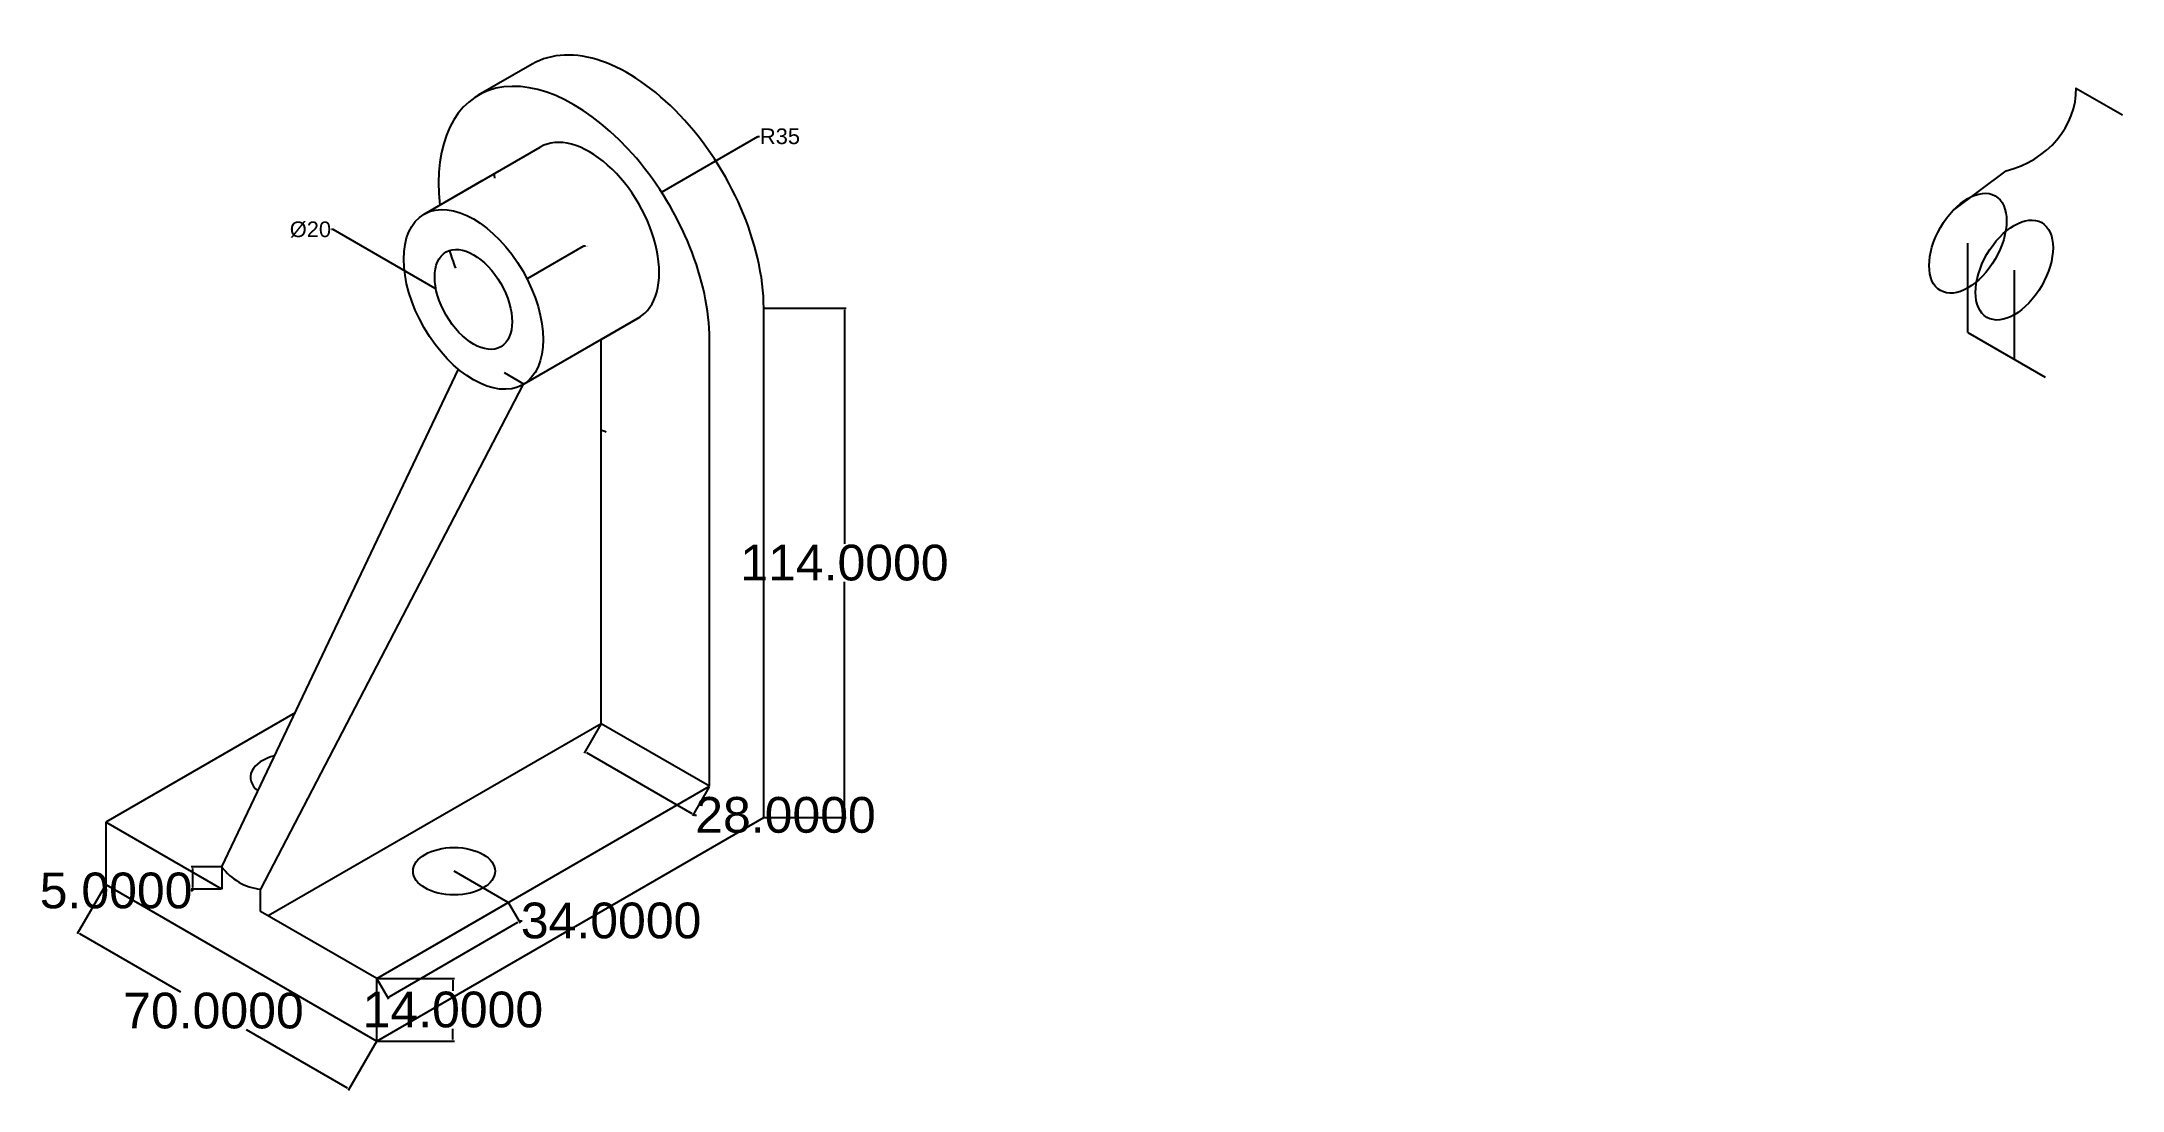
# Model space of a CAD drawing. Header units: inches. Extents: x -12 to 454, y -15 to 220.
import ezdxf
from ezdxf import colors
from ezdxf.entities.mleader import LeaderData, LeaderLine
from ezdxf.math import Vec2, Vec3

# ---------------------------------------------------------------- set-up
doc = ezdxf.new("R2010")
doc.units = ezdxf.units.IN
doc.header["$MEASUREMENT"] = 0
doc.styles.get("Standard").update_dxf_attribs({"font": 'arial.ttf'})
doc.dimstyles.get("Standard").update_dxf_attribs({"dimscale": 2, "dimtxt": 4, "dimasz": 0.18, "dimexe": 0.18, "dimexo": 0.0625, "dimgap": 0.09, "dimtad": 0, "dimtih": 1, "dimtoh": 1, "dimdec": 4, "dimzin": 0, "dimdsep": 46, "dimtxsty": 'Standard', "dimcen": 0.09, "dimadec": 0, "dimazin": 0, "dimtfac": 1, "dimtdec": 4, "dimtofl": 0, "dimtmove": 0, "dimatfit": 3, "dimfxl": 1, "dimtolj": 1, "dimtzin": 0, "dimarcsym": 0})

# ---------------------------------------------------------------- blocks, each defined once
blk = doc.blocks.new('*D1')
at = {"color": 0, "lineweight": -2, "transparency": 16777216}
for p, q in [((150.13, 160.2), (168.43, 160.2)), ((168.07, 159.84), (168.07, 107.46)), ((168.07, 46.56), (168.07, 98.93)), ((150.13, 46.2), (168.43, 46.2))]:
    blk.add_line(p, q, dxfattribs=at)
at = {"color": 0, "transparency": 16777216}
for points in [[(168.01, 159.84), (168.13, 159.84), (168.07, 160.2)], [(168.01, 46.56), (168.13, 46.56), (168.07, 46.2)]]:
    blk.add_solid(points, dxfattribs=at)
at = {"layer": 'Defpoints', "color": 0, "transparency": 16777216}
for p in [(150.01, 160.2), (168.07, 160.2), (150.01, 46.2)]:
    blk.add_point(p, dxfattribs=at)
at = {"color": 0, "transparency": 16777216, "insert": (168.07, 103.2), "char_height": 8, "attachment_point": 5}
blk.add_mtext('\\A1;114.0000', dxfattribs=at)
blk = doc.blocks.new('*D2')
at = {"color": 0, "lineweight": -2, "transparency": 16777216}
for p, q in [((63.53, 10.2), (80.82, 10.2)), ((80.46, 9.84), (80.46, 7.46)), ((63.53, -3.8), (80.82, -3.8)), ((80.46, -3.44), (80.46, -1.07))]:
    blk.add_line(p, q, dxfattribs=at)
at = {"color": 0, "transparency": 16777216}
for points in [[(80.4, 9.84), (80.52, 9.84), (80.46, 10.2)], [(80.4, -3.44), (80.52, -3.44), (80.46, -3.8)]]:
    blk.add_solid(points, dxfattribs=at)
at = {"layer": 'Defpoints', "color": 0, "transparency": 16777216}
for p in [(63.4, 10.2), (63.4, -3.8), (80.46, -3.8)]:
    blk.add_point(p, dxfattribs=at)
at = {"color": 0, "transparency": 16777216, "insert": (80.46, 3.2), "char_height": 8, "attachment_point": 5}
blk.add_mtext('\\A1;14.0000', dxfattribs=at)
blk = doc.blocks.new('*D3')
at = {"color": 0, "lineweight": -2, "transparency": 16777216}
for p, q in [((2.72, 31.09), (-3.6, 20.15)), ((-3.1, 20.28), (19.51, 7.23)), ((56.89, -14.36), (34.28, -1.3)), ((63.34, -3.91), (57.03, -14.85))]:
    blk.add_line(p, q, dxfattribs=at)
at = {"color": 0, "transparency": 16777216}
for points in [[(-3.07, 20.33), (-3.13, 20.23), (-3.42, 20.46)], [(56.92, -14.31), (56.86, -14.41), (57.21, -14.54)]]:
    blk.add_solid(points, dxfattribs=at)
at = {"layer": 'Defpoints', "color": 0, "transparency": 16777216}
for p in [(2.78, 31.2), (63.4, -3.8), (57.21, -14.54)]:
    blk.add_point(p, dxfattribs=at)
at = {"color": 0, "transparency": 16777216, "insert": (26.89, 2.96), "char_height": 8, "attachment_point": 5}
blk.add_mtext('\\A1;70.0000', dxfattribs=at)
blk = doc.blocks.new('*D4')
at = {"color": 0, "lineweight": -2, "transparency": 16777216}
for p, q in [((92.91, 27.09), (95.49, 22.63)), ((66.17, 6.12), (95, 22.76)), ((95.31, 22.94), (95.62, 23.12)), ((95.62, 23.12), (95.98, 23.12)), ((63.47, 10.09), (66.04, 5.63))]:
    blk.add_line(p, q, dxfattribs=at)
at = {"color": 0, "transparency": 16777216}
for points in [[(94.97, 22.81), (95.03, 22.71), (95.31, 22.94)], [(66.14, 6.17), (66.2, 6.07), (65.86, 5.94)]]:
    blk.add_solid(points, dxfattribs=at)
at = {"layer": 'Defpoints', "color": 0, "transparency": 16777216}
for p in [(92.85, 27.2), (95.31, 22.94), (63.4, 10.2)]:
    blk.add_point(p, dxfattribs=at)
at = {"color": 0, "transparency": 16777216, "insert": (115.86, 23.12), "char_height": 8, "attachment_point": 5}
blk.add_mtext('\\A1;34.0000', dxfattribs=at)
blk = doc.blocks.new('*D5')
at = {"color": 0, "lineweight": -2, "transparency": 16777216}
for p, q in [((113.57, 67.09), (109.84, 60.62)), ((110.33, 60.75), (133.95, 47.11)), ((137.82, 53.09), (134.08, 46.62)), ((134.26, 46.93), (134.58, 46.75)), ((134.58, 46.75), (134.94, 46.75))]:
    blk.add_line(p, q, dxfattribs=at)
at = {"color": 0, "transparency": 16777216}
for points in [[(110.36, 60.8), (110.3, 60.7), (110.02, 60.93)], [(133.98, 47.16), (133.92, 47.06), (134.26, 46.93)]]:
    blk.add_solid(points, dxfattribs=at)
at = {"layer": 'Defpoints', "color": 0, "transparency": 16777216}
for p in [(113.63, 67.2), (137.88, 53.2), (134.26, 46.93)]:
    blk.add_point(p, dxfattribs=at)
at = {"color": 0, "transparency": 16777216, "insert": (154.88, 46.75), "char_height": 8, "attachment_point": 5}
blk.add_mtext('\\A1;28.0000', dxfattribs=at)
blk = doc.blocks.new('*D6')
at = {"color": 0, "lineweight": -2, "transparency": 16777216}
for p, q in [((28.64, 35.2), (21.87, 35.2)), ((22.23, 34.84), (22.23, 30.56)), ((28.64, 30.2), (21.87, 30.2)), ((22.23, 29.84), (21.87, 29.84)), ((22.23, 30.2), (22.23, 29.84))]:
    blk.add_line(p, q, dxfattribs=at)
at = {"color": 0, "transparency": 16777216}
for points in [[(22.17, 34.84), (22.29, 34.84), (22.23, 35.2)], [(22.17, 30.56), (22.29, 30.56), (22.23, 30.2)]]:
    blk.add_solid(points, dxfattribs=at)
at = {"layer": 'Defpoints', "color": 0, "transparency": 16777216}
for p in [(28.76, 35.2), (22.23, 30.2), (28.76, 30.2)]:
    blk.add_point(p, dxfattribs=at)
at = {"color": 0, "transparency": 16777216, "insert": (5.1, 29.84), "char_height": 8, "attachment_point": 5}
blk.add_mtext('\\A1;5.0000', dxfattribs=at)

msp = doc.modelspace()

# ---------------------------------------------------------------- linework, layer by layer
for p, q in [((98.21202, 214.79246), (86.13837, 207.82188)), ((443.6167, 209.43906), (454.009, 203.43906)), ((74.03349, 181.24734), (100.01426, 196.24734)), ((416.21114, 182.14255), (427.9941, 190.92384)), ((74.03349, 181.24734), (87.02388, 188.74734)), ((419.43427, 154.72181), (419.43427, 174.72181)), ((429.82658, 168.72181), (429.82658, 148.72181)), ((150.00655, 46.19871), (150.00655, 160.19871)), ((122.29373, 158.19871), (96.31297, 143.19871)), ((113.63348, 153.19871), (122.29373, 158.19871)), ((419.43427, 154.72181), (436.75478, 144.72181)), ((113.63348, 67.19871), (113.63348, 153.19871)), ((137.88219, 53.19871), (137.88219, 153.19871)), ((28.76299, 35.19871), (81.7071, 146.50939)), ((96.31297, 143.19871), (91.98284, 145.69871)), ((96.0789, 143.06357), (37.42324, 30.19871)), ((45.1557, 69.66304), (2.78223, 45.19871)), ((113.63348, 67.19871), (39.15529, 24.19871)), ((137.88219, 53.19871), (113.63348, 67.19871)), ((137.88219, 53.19871), (113.63348, 67.19871)), ((63.40401, 10.19871), (137.88219, 53.19871)), ((28.76299, 30.19871), (2.78223, 45.19871)), ((2.78223, 45.19871), (2.78223, 31.19871)), ((63.40401, -3.80129), (150.00655, 46.19871)), ((28.76299, 35.19871), (28.76299, 30.19871)), ((92.84887, 27.19871), (80.72451, 34.19871)), ((2.78223, 31.19871), (63.40401, -3.80129)), ((37.42324, 25.19871), (37.42324, 30.19871)), ((63.40401, 10.19871), (37.42324, 25.19871)), ((63.40401, 10.19871), (92.84887, 27.19871)), ((63.40401, -3.80129), (63.40401, 10.19871))]:
    msp.add_line(p, q)
msp.add_arc((38.60576, 42.24688), 12.10607, 215.6055605, 264.3944395)
for centre, major_axis, ratio, start_param, end_param in [((119.69566, 177.69871), (21.43304, -37.12311), 0.577350269, 7.068583471, 9.427141674), ((107.5713, 170.69871), (21.43304, -37.12311), 0.577350269, 7.068583471, 10.346678037), ((421.96606, 209.43906), (-21.7255, 0), 0.887064169, 8.135134956, 9.428218105), ((111.03696, 177.15545), (11.0227, -19.09188), 0.577350269, 6.283185307, 9.424777961), ((119.69566, 177.69871), (21.43304, -37.12311), 0.577350269, 10.346678037, 10.37360967), ((107.5713, 170.69871), (21.43304, -37.12311), 0.577350269, 4.329256453, 4.430258026), ((107.5713, 170.69871), (21.43304, -37.12311), 0.577350269, 5.699145065, 5.737405712), ((44.35145, 55.19871), (-9.18559, 0), 0.577350269, 5.136041886, 6.894317047), ((44.35145, 55.19871), (-9.18559, 0), 0.577350269, 8.225172136, 8.247052122)]:
    msp.add_ellipse(centre, major_axis=major_axis, ratio=ratio, start_param=start_param, end_param=end_param)
for centre, major_axis in [((419.43427, 174.72181), (-6.12372, -10.6066)), ((85.0562, 162.15545), (11.0227, -19.09188)), ((429.82658, 168.72181), (-6.12372, -10.6066)), ((85.0562, 162.15545), (6.12372, -10.6066)), ((80.72451, 34.19871), (-9.18559, 0))]:
    msp.add_ellipse(centre, major_axis=major_axis, ratio=0.577350269)

# ---------------------------------------------------------------- dimensions: what is measured, and where the dimension line sits
for p1, p2, distance, picture, middle in [((150.00655, 46.19871), (150.00655, 160.19871), -18.05939, '*D1', (168.06594, 103.19871)), ((113.63348, 67.19871), (137.88219, 53.19871), -7.23646, '*D5', (154.88381, 46.75175)), ((28.76299, 35.19871), (28.76299, 30.19871), -6.5355, '*D6', (5.0954, 29.83871)), ((2.78223, 31.19871), (63.40401, -3.80129), -12.3973, '*D3', (26.89447, 2.96233)), ((63.40401, 10.19871), (92.84887, 27.19871), -4.91598, '*D4', (115.85576, 23.12135)), ((63.40401, 10.19871), (63.40401, -3.80129), 17.05343, '*D2', (80.45744, 3.19871))]:
    dim = msp.add_aligned_dim(p1=p1, p2=p2, distance=distance, dimstyle='Standard')
    dim.commit()
    dim.dimension.update_dxf_attribs({"geometry": picture, "text_midpoint": middle})

# ---------------------------------------------------------------- leaders
ml = msp.add_multileader_mtext('Standard')
ml.set_content('\\pxt11,12,15,19;R35', color=256)
ml.set_leader_properties()
ml.build(insert=Vec2(0, 0))
ml.multileader.update_dxf_attribs({"dogleg_length": 0.36, "arrow_head_size": 0.18})
ctx = ml.context
ctx.base_point, ctx.char_height, ctx.arrow_head_size, ctx.landing_gap_size, ctx.plane_origin = Vec3(149.06931, 198.6248), 3.5, 0.18, 0.09, Vec3(127.12011, 186.16027)
notes = []
notes.append((ctx, [(0, (1, 1, 0), (148.70931, 198.6248), (1, 0), 0.36, [(0, [(127.12011, 186.16027)], 0, [])])]))
ctx.mtext.insert, ctx.mtext.width, ctx.mtext.flow_direction = Vec3(149.15931, 200.40583), 4.9438584, 5
ml = msp.add_multileader_mtext('Standard')
ml.set_content('%%C20', color=256)
ml.set_leader_properties()
ml.build(insert=Vec2(0, 0))
ml.multileader.update_dxf_attribs({"dogleg_length": 0.36, "arrow_head_size": 0.18})
ctx = ml.context
ctx.base_point, ctx.char_height, ctx.arrow_head_size, ctx.landing_gap_size, ctx.plane_origin = Vec3(44.29908, 177.77009), 3.5, 0.18, 0.09, Vec3(76.67508, 164.47585)
ctx.text_align_type = 2
notes.append((ctx, [(0, (1, 1, 0), (53.64877, 177.77009), (-1, 0), 0.36, [(0, [(76.67508, 164.47585)], 0, [])])]))
ctx.mtext.insert, ctx.mtext.alignment, ctx.mtext.flow_direction = Vec3(53.19877, 179.59052), 3, 5
ml = msp.add_multileader_mtext('Standard')
ml.set_content('%%C36', color=256)
ml.set_leader_properties()
ml.build(insert=Vec2(0, 0))
ml.multileader.update_dxf_attribs({"dogleg_length": 0.36, "arrow_head_size": 0.18})
ctx = ml.context
ctx.base_point, ctx.char_height, ctx.arrow_head_size, ctx.landing_gap_size, ctx.plane_origin = Vec3(110.10613, 174.11636), 0.18, 0.18, 0.09, Vec3(97.02732, 166.77315)
notes.append((ctx, [(0, (1, 1, 0), (109.74613, 174.11636), (1, 0), 0.36, [(0, [(97.02732, 166.77315)], 0, [])])]))
ctx.mtext.insert, ctx.mtext.flow_direction = Vec3(110.19613, 174.20998), 5
for ctx, leaders in notes:
    for number, flags, end, landing, length, lines in leaders:
        leader = LeaderData()
        leader.index, (leader.has_last_leader_line, leader.has_dogleg_vector, leader.attachment_direction) = number, flags
        leader.last_leader_point, leader.dogleg_vector, leader.dogleg_length = Vec3(end), Vec3(landing), length
        for number, points, colour, breaks in lines:
            line = LeaderLine()
            line.index, line.vertices, line.color, line.breaks = number, Vec3.list(points), colors.encode_raw_color(colour), breaks
            leader.lines.append(line)
        ctx.leaders.append(leader)

doc.saveas('drawing.dxf')
